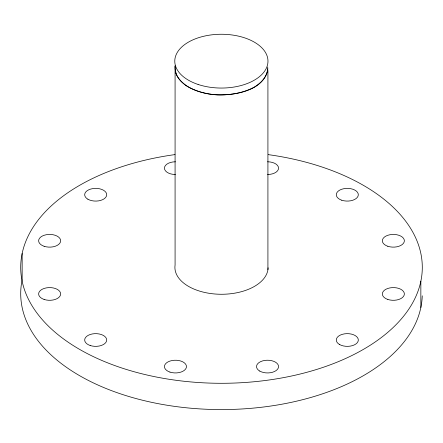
<?xml version="1.0" encoding="UTF-8"?>
<svg xmlns="http://www.w3.org/2000/svg" width="443" height="443" viewBox="0 0 443 443"><rect width="100%" height="100%" fill="white"/><g stroke="black" fill="none" stroke-linecap="round" stroke-linejoin="round"><path stroke-width="0.66" d="M267.799 68.842C264.543 90.621 235.565 95.234 217.469 94.946C206.366 94.132 195.302 91.479 185.822 85.449C181.054 81.479 175.472 76.55 175.389 69.856M267.738 67.037C268.397 75.858 261.281 82.758 254.326 87.094C240.604 94.425 224.579 96.07 209.317 94.06C194.726 91.662 174.06 83.511 175.079 65.819L175.079 265.041A46.598 26.901 0 0 0 219.119 294.235A46.598 26.901 0 0 0 268.093 267.782M420.85 281.216L420.85 307.503M267.921 70.47L267.921 269.693M22.15 253.518L22.15 279.804A200.79 115.922 0 0 0 207.606 409.299A200.79 115.922 0 0 0 422.251 295.83M268.225 154.624A200.79 115.922 0 0 1 386.966 333.036A200.79 115.922 0 0 1 55.918 332.937A200.79 115.922 0 0 1 174.974 154.596M175.45 174.509A11.014 6.357 0 0 1 164.442 168.152A11.014 6.357 0 0 1 175.45 161.789M267.55 161.789A11.014 6.357 0 0 1 278.558 168.152A11.014 6.357 0 0 1 267.55 174.509M341.797 200.242A11.014 6.357 0 0 0 358.315 194.737A11.014 6.357 0 0 0 341.797 189.227A11.014 6.357 0 0 0 341.797 200.242M387.846 246.286A11.014 6.357 0 0 0 404.365 240.782A11.014 6.357 0 0 0 387.846 235.277A11.014 6.357 0 0 0 387.846 246.286M387.846 299.457A11.014 6.357 0 0 0 404.365 293.953A11.014 6.357 0 0 0 387.846 288.443A11.014 6.357 0 0 0 387.846 299.457M339.515 344.493A11.014 6.357 0 0 0 357.944 341.647A11.014 6.357 0 0 0 344.455 333.856A11.014 6.357 0 0 0 339.515 344.493M259.759 371.079A11.014 6.357 0 0 0 278.187 368.227A11.014 6.357 0 0 0 264.698 360.441A11.014 6.357 0 0 0 259.759 371.079M169.946 372.092A11.014 6.357 0 0 0 186.464 366.582A11.014 6.357 0 0 0 169.946 361.078A11.014 6.357 0 0 0 169.946 372.092M90.189 345.507A11.014 6.357 0 0 0 106.708 339.997A11.014 6.357 0 0 0 90.189 334.493A11.014 6.357 0 0 0 90.189 345.507M44.139 299.457A11.014 6.357 0 0 0 60.663 293.953A11.014 6.357 0 0 0 44.139 288.443A11.014 6.357 0 0 0 44.139 299.457M44.139 246.286A11.014 6.357 0 0 0 60.663 240.782A11.014 6.357 0 0 0 44.139 235.277A11.014 6.357 0 0 0 44.139 246.286M87.908 199.228A11.014 6.357 0 0 0 106.337 196.382A11.014 6.357 0 0 0 92.847 188.591A11.014 6.357 0 0 0 87.908 199.228M198.076 84.452A46.598 26.901 0 0 0 267.971 61.156A46.598 26.901 0 0 0 198.076 37.86A46.598 26.901 0 0 0 198.076 84.452"/></g></svg>
